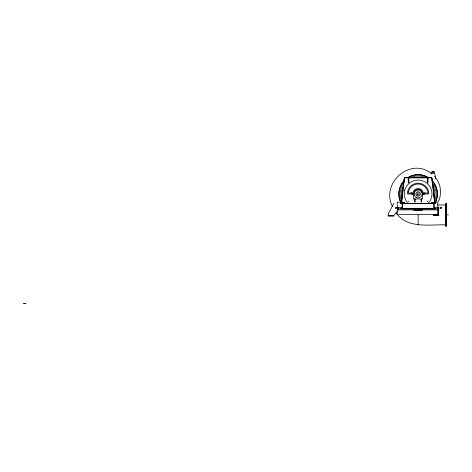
<?xml version="1.0" encoding="UTF-8"?>
<svg xmlns="http://www.w3.org/2000/svg" width="472" height="472" viewBox="0 0 472 472"><rect width="100%" height="100%" fill="white"/><g stroke="black" fill="none" stroke-linecap="round" stroke-linejoin="round"><path stroke-width="0.71" d="M433.969 215.09L433.438 215.09L433.438 215.621L438.771 215.621L438.771 215.09L438.234 215.09L438.517 209.952M401.666 202.842L404.528 177.873L431.697 177.873L434.706 202.842M413.732 195.113L413.578 193.939L414.186 191.673A4.537 4.537 0 0 1 416.941 189.561L418.115 189.408A4.537 4.537 0 0 1 421.319 190.735L422.493 192.765L422.493 195.113M438.453 201.532C442.181 193.255 440.836 182.906 434.405 176.351M394.043 203.161L388.22 213.775L388.22 216.182L393.801 216.182L393.801 215.344L388.22 215.344M430.918 173.478L431.756 171.985A1.493 1.493 0 0 1 434.494 172.345L435.721 178.817M431.007 203.792L431.644 202.842M413.861 193.437L412.003 193.408L412.003 194.517L413.897 194.517L413.578 193.986L407.336 193.939A10.779 10.779 0 0 1 418.115 183.16A10.779 10.779 0 0 1 428.895 193.939L422.647 193.939L422.287 194.517L424.228 194.517L424.228 193.408L422.369 193.437M427.921 203.751L430.128 200.877A13.871 13.871 0 0 0 423.419 181.124A13.871 13.871 0 0 0 404.716 190.352C403.531 195.089 404.911 200.24 408.304 203.751M397.79 210.978L393.801 215.527L388.22 215.527M432.169 179.142L432.871 185.272M433.974 194.912L434.677 201.037M404.244 190.623L404.681 190.623M412.003 193.986L413.578 193.986M422.647 193.986L424.228 193.986M408.245 201.621L408.888 201.621M427.343 201.621L427.986 201.621M401.69 202.158L397.265 202.158L397.265 214.489L437.809 214.489L437.809 210.134M434.122 202.158L437.809 202.158L437.809 208.683M404.244 202.842L404.669 203.161M404.528 203.161L401.247 203.161L404.356 177.678L431.555 177.555L432.033 177.979L434.918 203.161L431.432 203.161L431.432 203.479M445.674 203.975L445.674 205.06M446.636 203.975L446.636 205.06M437.703 204.942L445.674 204.96M445.674 205.338L445.674 206.128M446.636 205.338L446.636 206.128M445.674 207.031L445.674 207.798M446.636 207.031L446.636 207.798M398.049 207.556L402.044 207.556M434.199 207.556L438.783 207.556M395.66 207.963L396.297 207.963M398.049 207.963L398.474 207.963M438.358 207.963L438.783 207.963M440.535 207.963L441.178 207.963M398.474 208.813L438.783 208.848M445.674 209.267L445.674 209.952M446.636 209.267L446.636 209.952M445.674 211.775L445.674 212.542M446.636 211.775L446.636 212.542M445.674 214.5L445.674 215.291M446.636 214.5L446.636 215.291M446.736 214.896L448.4 214.896M433.438 215.09L438.771 215.09M445.674 217.25L445.674 218.017M446.636 217.25L446.636 218.017M445.674 219.846L445.674 220.53M446.636 219.846L446.636 220.53M445.674 221.993L445.674 222.76M446.636 221.993L446.636 222.76M445.674 223.663L445.674 224.454M446.636 223.663L446.636 224.454M445.674 224.731L445.674 225.817M446.636 224.731L446.636 225.817M396.037 212.89C407.188 228.873 429.072 224.448 445.674 224.837M23.6 303.531L25.925 303.531L23.73 303.661M25.223 303.661L24.273 303.567M404.061 179.142L403.359 185.272M402.256 194.912L401.554 201.037M431.957 173.944C410.705 156.232 380.326 182.947 392.492 206.765M446.636 203.55L446.636 226.241M446.134 203.55L446.134 226.241M445.674 203.55L445.674 226.241M438.559 209.928L438.559 215.09M438.358 209.881L438.358 207.108L438.783 207.108L438.783 209.881L398.049 209.881L398.049 207.108L398.474 207.108L398.474 209.881M438.234 209.952L438.234 215.09M435.585 208.813L400.645 208.813M434.918 203.479L434.918 202.624L431.644 202.624L431.644 203.161M434.706 202.624L434.706 203.161M434.092 203.479L434.092 208.6M433.88 203.479L433.88 208.6M422.57 194.517L422.57 198.977L413.655 198.977L413.655 194.517M421.508 198.977L421.508 202.051L421.077 202.051L421.077 198.977M418.133 214.896L418.133 224.849M415.148 198.977L415.148 202.051L414.723 202.051L414.723 198.977M404.528 203.479L404.528 202.624L401.607 202.624L401.607 203.161M402.351 203.479L402.351 208.6M402.138 203.479L402.138 208.6M401.395 202.624L401.395 203.479M422.741 209.94A16.656 16.656 0 0 1 413.419 209.922M421.26 209.963A16.331 16.331 0 0 1 414.888 209.952M432.535 183.036A18.078 18.078 0 0 1 434.765 200.978M401.914 201.969A18.078 18.078 0 0 1 403.849 182.835M410.085 177.743A18.078 18.078 0 0 1 425.148 177.289M432.027 180.729A19.187 19.187 0 0 1 435.792 201.408M400.923 202.464A19.187 19.187 0 0 1 403.896 181.059M408.327 177.437A19.187 19.187 0 0 1 428.133 177.578M432.104 180.652A19.293 19.293 0 0 1 435.886 201.45M400.828 202.512A19.293 19.293 0 0 1 403.814 180.988M407.655 177.726A19.293 19.293 0 0 1 428.187 177.484M432.712 185.649A16.785 16.785 0 0 1 434.299 198.399M401.702 197.455A16.785 16.785 0 0 1 403.277 186.086M414.599 177.525A16.785 16.785 0 0 1 421.856 177.578M408.534 191.372L408.309 193.089L411.147 193.089L411.147 192.552L412.9 192.552L413.442 191.243A5.393 5.393 0 0 1 416.717 188.729L418.115 188.546A5.393 5.393 0 0 1 421.927 190.127L423.331 192.552L425.083 192.552L425.083 193.089L427.921 193.089L427.697 191.372A9.918 9.918 0 0 0 408.534 191.372M408.888 178.534L408.245 178.534L408.245 182.8L408.888 182.8L408.888 178.534M427.986 178.534L427.343 178.534L427.343 182.8L427.986 182.8L427.986 178.534M435.585 203.479L400.645 203.692L435.585 203.479M396.297 207.409L395.66 207.409L395.66 208.512L396.297 208.512L396.297 207.409M441.178 207.409L440.535 207.409L440.535 208.512L441.178 208.512L441.178 207.409M433.774 172.54L433.697 172.357A0.749 0.749 0 0 0 432.44 172.304A0.749 0.749 0 0 0 432.918 173.466A0.749 0.749 0 0 0 433.774 172.54M416.988 195.892A2.254 2.254 0 0 0 420.369 193.939A2.254 2.254 0 0 0 416.988 191.992A2.254 2.254 0 0 0 416.988 195.892M416.115 197.408A4 4 0 0 0 422.115 193.939A4 4 0 0 0 416.115 190.476A4 4 0 0 0 416.115 197.408M417.578 194.865A1.068 1.068 0 0 0 419.183 193.939A1.068 1.068 0 0 0 417.578 193.018A1.068 1.068 0 0 0 417.578 194.865"/></g></svg>
